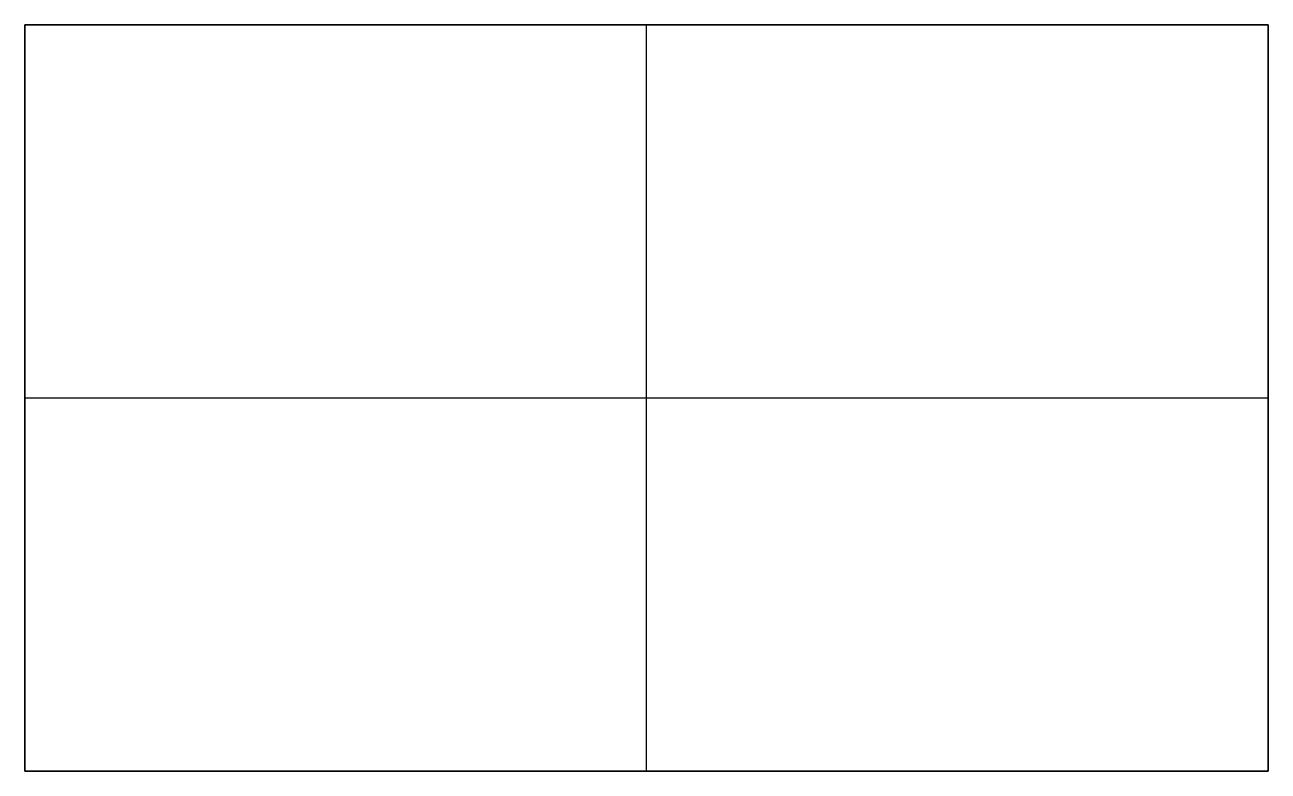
# Model space of a CAD drawing. Extents: x 0 to 45, y -27 to 0.
import ezdxf

# ---------------------------------------------------------------- set-up
doc = ezdxf.new("R2010")
doc.units = 0
doc.layers.get('0').update_dxf_attribs({"linetype": 'CONTINUOUS'})

msp = doc.modelspace()

# ---------------------------------------------------------------- linework, layer by layer
at = {"linetype": 'CONTINUOUS'}
for p, q in [((0, -27), (0, 0)), ((0, 0), (45, 0)), ((45, 0), (0, 0)), ((0, 0), (0, -27)), ((0, 0), (45, 0)), ((0, -27), (0, 0)), ((45, 0), (0, 0)), ((0, 0), (0, -27)), ((22.5, -27), (22.5, 0)), ((45, -27), (45, 0)), ((45, -27), (45, 0)), ((45, 0), (45, -27)), ((45, 0), (45, -27)), ((45, 0), (45, -27)), ((45, -27), (45, 0)), ((45, -13.5), (0, -13.5)), ((45, -27), (0, -27)), ((0, -27), (45, -27)), ((45, -27), (0, -27)), ((45, -27), (0, -27)), ((0, -27), (45, -27))]:
    msp.add_line(p, q, dxfattribs=at)

doc.saveas('drawing.dxf')
